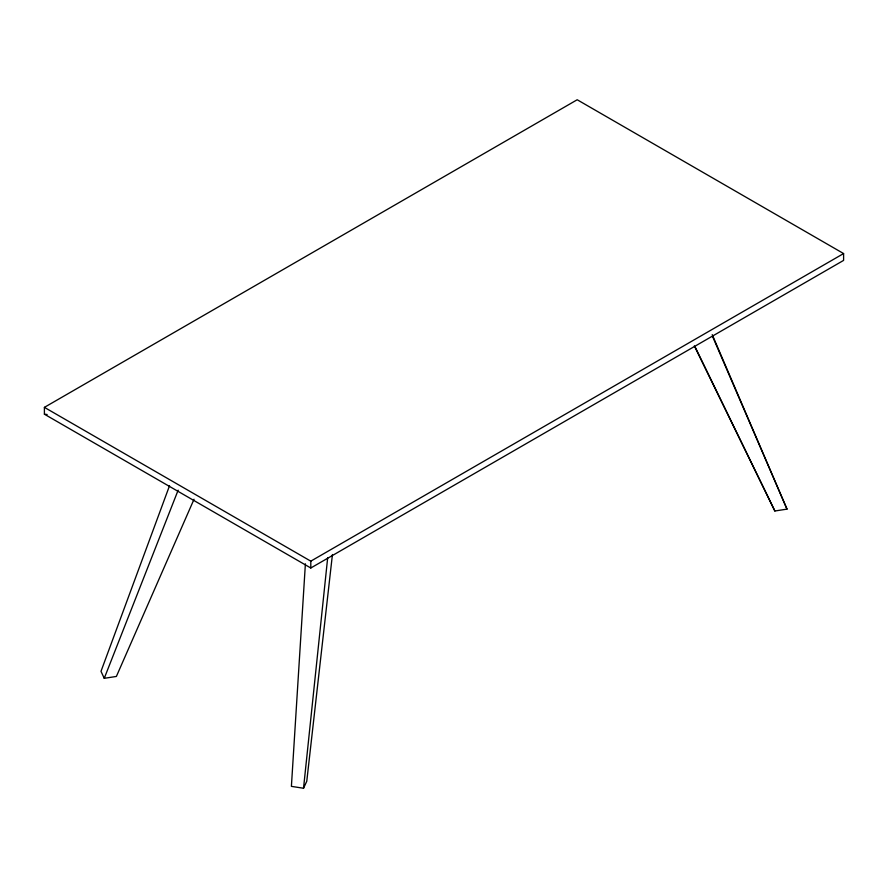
<?xml version="1.0" encoding="UTF-8"?>
<svg xmlns="http://www.w3.org/2000/svg" width="888" height="888" viewBox="0 0 888 888"><rect width="100%" height="100%" fill="white"/><g stroke="black" fill="none" stroke-linecap="round" stroke-linejoin="round"><path stroke-width="1.33" d="M305.394 563.825L291.397 786.368L303.53 788.244L306.771 781.24L332.434 554.523M303.53 788.244L327.672 557.797M169.541 485.692L100.999 671.328L104.251 678.321L116.383 676.445L194.028 499.256M104.251 678.321L178.144 490.176M44.4 407.359L577.2 99.756L843.6 253.557L843.6 260.395L310.8 567.998L44.4 414.197L44.4 407.359L310.8 561.161L843.6 253.557M694.338 345.909L774.869 511L787.001 509.124L712.22 334.632M44.4 414.197L47.142 414.518M695.171 347.041L774.869 511M787.001 509.124L712.809 337.007M310.8 561.161L310.8 567.998"/></g></svg>
